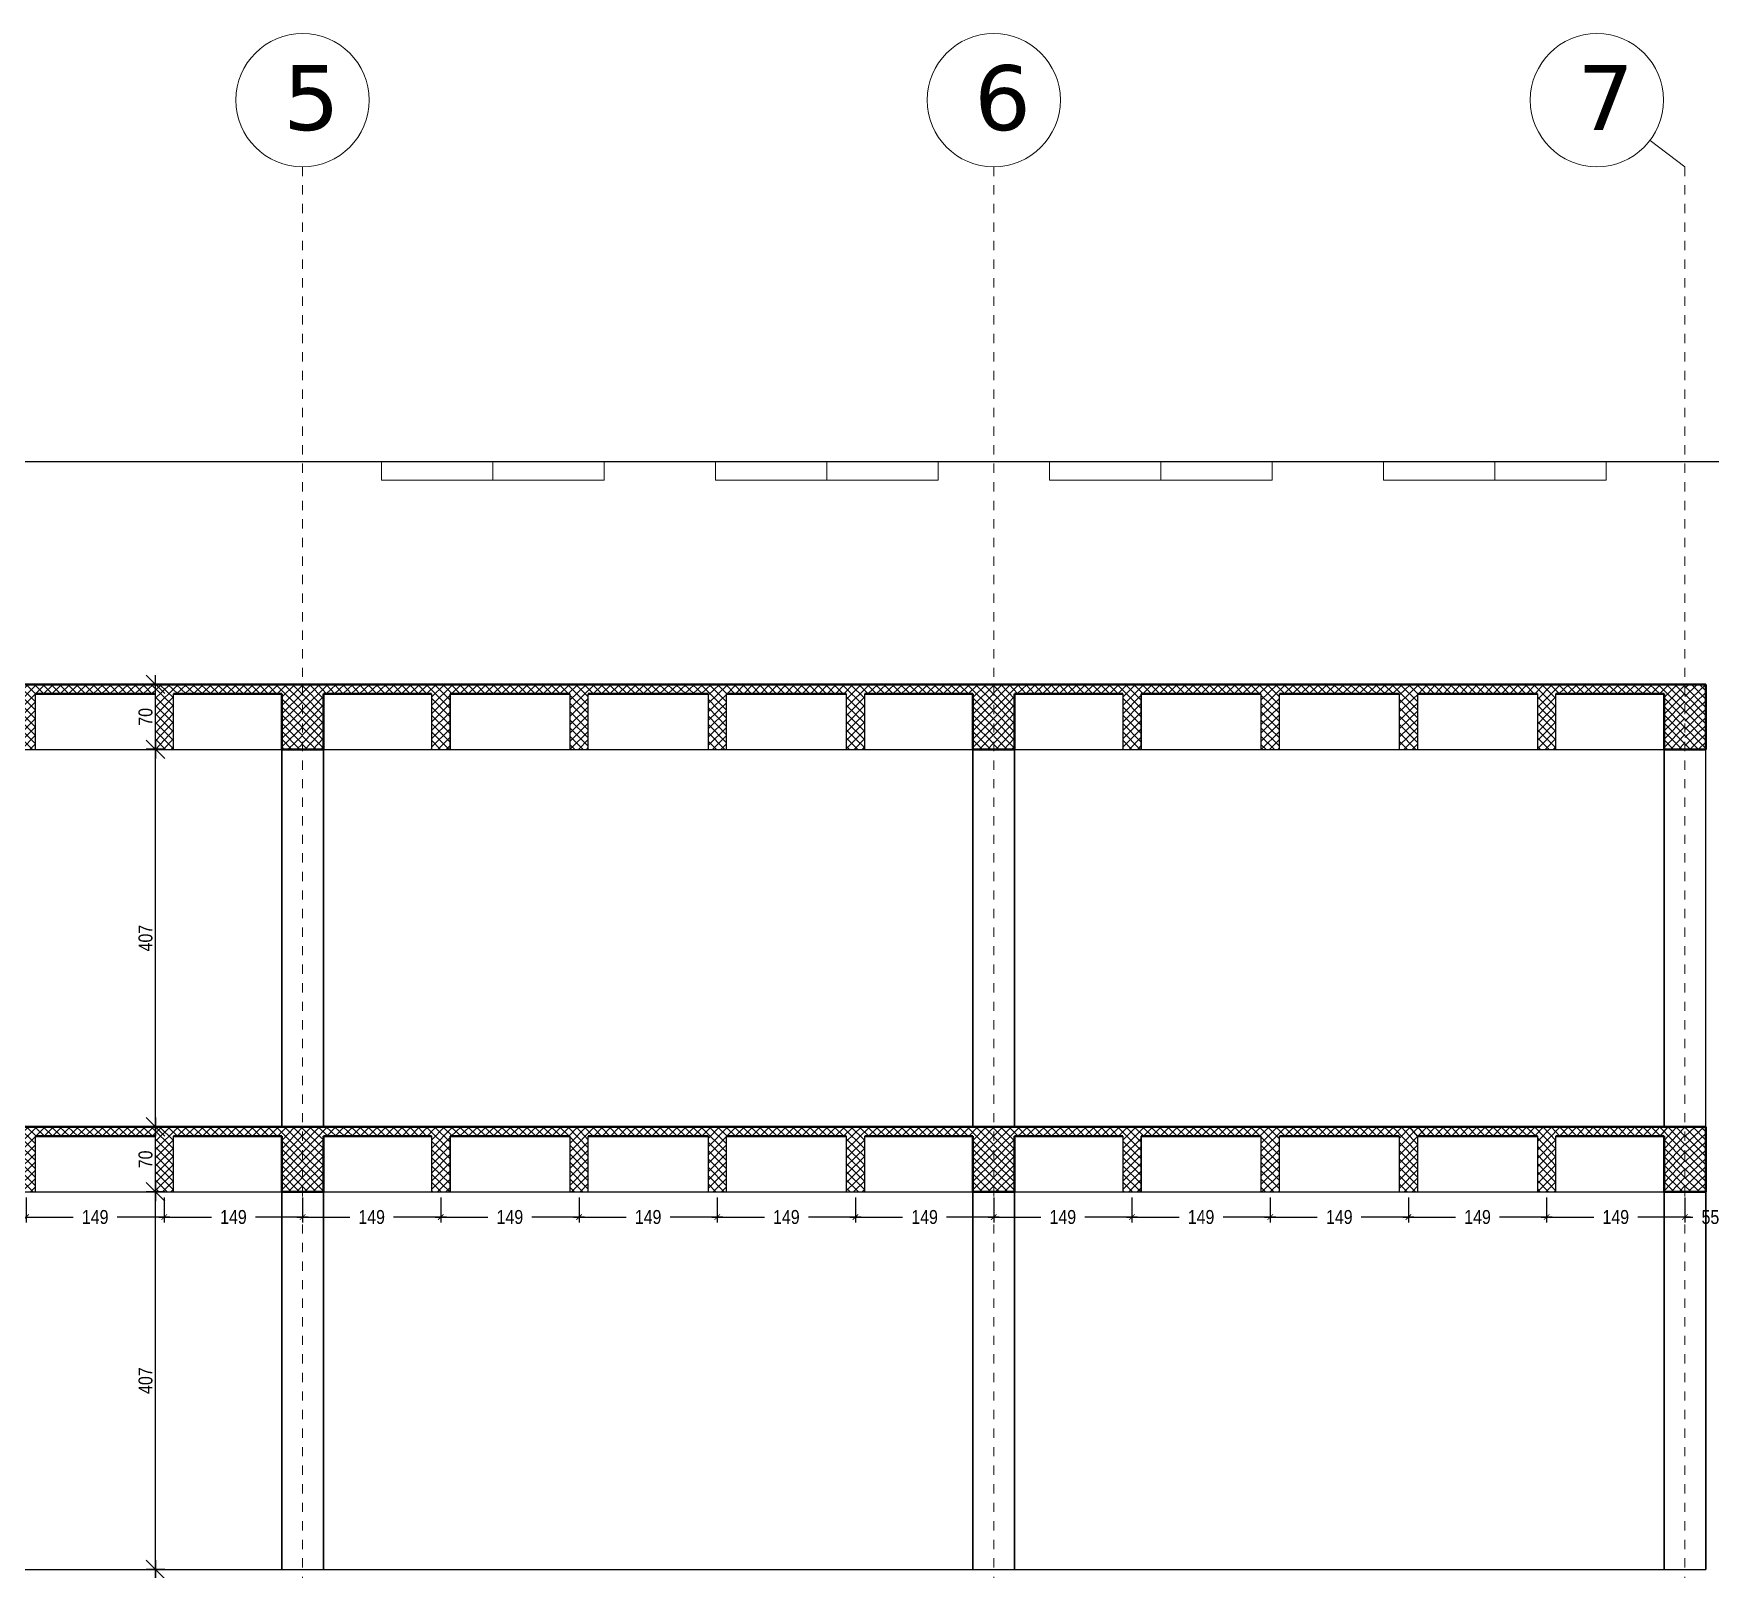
# Model space of a CAD drawing. Header units: metres. Extents: x 7509067 to 7509712, y 4726925 to 4727058.
# Drawn here: x 7509098.78 to 7509116.85, y 4726990.35 to 4727006.91 of the extents above; entities that cross this region are included whole.
import ezdxf

# ---------------------------------------------------------------- set-up
doc = ezdxf.new("R2010")
doc.units = ezdxf.units.M
doc.header["$PDMODE"] = 32
doc.header["$PDSIZE"] = 0.2
doc.linetypes.add('DASHED', pattern=[0.75, 0.5, -0.25])
for name, color, linetype, lineweight in [('Akset_Pen_No__13', 13, 'Continuous', 18), ('muri', 7, 'Continuous', 40), ('New_01 Bodrumi_Pen_No__87', 87, 'Continuous', 18), ('Spotat', 1, 'Continuous', 15)]:
    doc.layers.add(name, color=color, linetype=linetype, lineweight=lineweight)
doc.layers.add('New_01 Bodrumi_Pen_No__88', color=7, linetype='Continuous', lineweight=18, true_color=0x092600)
doc.layers.add('New_01 Bodrumi_Pen_No__89', color=7, linetype='Continuous', lineweight=18, true_color=0x172613)
doc.styles.add('Dimensionet CM', font='swissc.ttf', dxfattribs={"height": 15})
doc.styles.add('Mini shkronjat', font='simplex.shx', dxfattribs={"height": 6})
doc.dimstyles.new('Dimensionet CM', dxfattribs={"dimtxt": 10, "dimasz": 6, "dimexe": 6, "dimexo": 6, "dimgap": 10, "dimtad": 0, "dimtih": 1, "dimtoh": 1, "dimtxsty": 'Dimensionet CM', "dimblk": 'ARCHTICK', "dimcen": 1, "dimdle": 6, "dimadec": 0, "dimazin": 0, "dimtfac": 1, "dimtmove": 0, "dimatfit": 3, "dimldrblk": 'ARCHTICK', "dimfxl": 1, "dimarcsym": 0})

# ---------------------------------------------------------------- blocks, each defined once
blk = doc.blocks.new('_ArchTick')
at = {"layer": 'Spotat', "color": 0, "const_width": 0.15}
blk.add_lwpolyline([(-0.5, -0.5), (0.5, 0.5)], dxfattribs=at)
blk = doc.blocks.new('*D154')
at = {"color": 0, "lineweight": -2, "transparency": 16777216}
for p, q in [((443207.5, 129665), (443207.5, 129637.8)), ((443356.5, 129665), (443356.5, 129637.8)), ((443201.5, 129643.8), (443258.3, 129643.8)), ((443362.5, 129643.8), (443305.7, 129643.8))]:
    blk.add_line(p, q, dxfattribs=at)
at = {"layer": 'Defpoints', "color": 0, "transparency": 16777216}
for p in [(443207.5, 129671), (443356.5, 129671), (443356.5, 129643.8)]:
    blk.add_point(p, dxfattribs=at)
at = {"color": 0, "lineweight": -2, "transparency": 16777216, "xscale": 6, "yscale": 6, "zscale": 6, "rotation": 180}
blk.add_blockref('_ArchTick', (443207.5, 129643.8), dxfattribs=at)
at = {"color": 0, "lineweight": -2, "transparency": 16777216, "xscale": 6, "yscale": 6, "zscale": 6}
blk.add_blockref('_ArchTick', (443356.5, 129643.8), dxfattribs=at)
at = {"color": 0, "transparency": 16777216, "insert": (443282, 129643.8), "char_height": 15, "attachment_point": 5, "style": 'Dimensionet CM'}
blk.add_mtext('149', dxfattribs=at)
blk = doc.blocks.new('*D155')
at = {"color": 0, "lineweight": -2, "transparency": 16777216}
for p, q in [((443356.5, 129665), (443356.5, 129637.8)), ((443505.5, 129665), (443505.5, 129637.8)), ((443350.5, 129643.8), (443407.3, 129643.8)), ((443511.5, 129643.8), (443454.7, 129643.8))]:
    blk.add_line(p, q, dxfattribs=at)
at = {"layer": 'Defpoints', "color": 0, "transparency": 16777216}
for p in [(443356.5, 129671), (443505.5, 129671), (443505.5, 129643.8)]:
    blk.add_point(p, dxfattribs=at)
at = {"color": 0, "lineweight": -2, "transparency": 16777216, "xscale": 6, "yscale": 6, "zscale": 6, "rotation": 180}
blk.add_blockref('_ArchTick', (443356.5, 129643.8), dxfattribs=at)
at = {"color": 0, "lineweight": -2, "transparency": 16777216, "xscale": 6, "yscale": 6, "zscale": 6}
blk.add_blockref('_ArchTick', (443505.5, 129643.8), dxfattribs=at)
at = {"color": 0, "transparency": 16777216, "insert": (443431, 129643.8), "char_height": 15, "attachment_point": 5, "style": 'Dimensionet CM'}
blk.add_mtext('149', dxfattribs=at)
blk = doc.blocks.new('*D156')
at = {"color": 0, "lineweight": -2, "transparency": 16777216}
for p, q in [((443505.5, 129665), (443505.5, 129637.8)), ((443654.5, 129665), (443654.5, 129637.8)), ((443499.5, 129643.8), (443556.3, 129643.8)), ((443660.5, 129643.8), (443603.7, 129643.8))]:
    blk.add_line(p, q, dxfattribs=at)
at = {"layer": 'Defpoints', "color": 0, "transparency": 16777216}
for p in [(443505.5, 129671), (443654.5, 129671), (443654.5, 129643.8)]:
    blk.add_point(p, dxfattribs=at)
at = {"color": 0, "lineweight": -2, "transparency": 16777216, "xscale": 6, "yscale": 6, "zscale": 6, "rotation": 180}
blk.add_blockref('_ArchTick', (443505.5, 129643.8), dxfattribs=at)
at = {"color": 0, "lineweight": -2, "transparency": 16777216, "xscale": 6, "yscale": 6, "zscale": 6}
blk.add_blockref('_ArchTick', (443654.5, 129643.8), dxfattribs=at)
at = {"color": 0, "transparency": 16777216, "insert": (443580, 129643.8), "char_height": 15, "attachment_point": 5, "style": 'Dimensionet CM'}
blk.add_mtext('149', dxfattribs=at)
blk = doc.blocks.new('*D157')
at = {"color": 0, "lineweight": -2, "transparency": 16777216}
for p, q in [((443654.5, 129665), (443654.5, 129637.8)), ((443803.5, 129665), (443803.5, 129637.8)), ((443648.5, 129643.8), (443705.3, 129643.8)), ((443809.5, 129643.8), (443752.7, 129643.8))]:
    blk.add_line(p, q, dxfattribs=at)
at = {"layer": 'Defpoints', "color": 0, "transparency": 16777216}
for p in [(443654.5, 129671), (443803.5, 129671), (443803.5, 129643.8)]:
    blk.add_point(p, dxfattribs=at)
at = {"color": 0, "lineweight": -2, "transparency": 16777216, "xscale": 6, "yscale": 6, "zscale": 6, "rotation": 180}
blk.add_blockref('_ArchTick', (443654.5, 129643.8), dxfattribs=at)
at = {"color": 0, "lineweight": -2, "transparency": 16777216, "xscale": 6, "yscale": 6, "zscale": 6}
blk.add_blockref('_ArchTick', (443803.5, 129643.8), dxfattribs=at)
at = {"color": 0, "transparency": 16777216, "insert": (443729, 129643.8), "char_height": 15, "attachment_point": 5, "style": 'Dimensionet CM'}
blk.add_mtext('149', dxfattribs=at)
blk = doc.blocks.new('*D158')
at = {"color": 0, "lineweight": -2, "transparency": 16777216}
for p, q in [((443803.5, 129665), (443803.5, 129637.8)), ((443952.5, 129665), (443952.5, 129637.8)), ((443797.5, 129643.8), (443854.3, 129643.8)), ((443958.5, 129643.8), (443901.7, 129643.8))]:
    blk.add_line(p, q, dxfattribs=at)
at = {"layer": 'Defpoints', "color": 0, "transparency": 16777216}
for p in [(443803.5, 129671), (443952.5, 129671), (443952.5, 129643.8)]:
    blk.add_point(p, dxfattribs=at)
at = {"color": 0, "lineweight": -2, "transparency": 16777216, "xscale": 6, "yscale": 6, "zscale": 6, "rotation": 180}
blk.add_blockref('_ArchTick', (443803.5, 129643.8), dxfattribs=at)
at = {"color": 0, "lineweight": -2, "transparency": 16777216, "xscale": 6, "yscale": 6, "zscale": 6}
blk.add_blockref('_ArchTick', (443952.5, 129643.8), dxfattribs=at)
at = {"color": 0, "transparency": 16777216, "insert": (443878, 129643.8), "char_height": 15, "attachment_point": 5, "style": 'Dimensionet CM'}
blk.add_mtext('149', dxfattribs=at)
blk = doc.blocks.new('*D159')
at = {"color": 0, "lineweight": -2, "transparency": 16777216}
for p, q in [((443952.5, 129665), (443952.5, 129637.8)), ((444101.5, 129665), (444101.5, 129637.8)), ((443946.5, 129643.8), (444003.3, 129643.8)), ((444107.5, 129643.8), (444050.7, 129643.8))]:
    blk.add_line(p, q, dxfattribs=at)
at = {"layer": 'Defpoints', "color": 0, "transparency": 16777216}
for p in [(443952.5, 129671), (444101.5, 129671), (444101.5, 129643.8)]:
    blk.add_point(p, dxfattribs=at)
at = {"color": 0, "lineweight": -2, "transparency": 16777216, "xscale": 6, "yscale": 6, "zscale": 6, "rotation": 180}
blk.add_blockref('_ArchTick', (443952.5, 129643.8), dxfattribs=at)
at = {"color": 0, "lineweight": -2, "transparency": 16777216, "xscale": 6, "yscale": 6, "zscale": 6}
blk.add_blockref('_ArchTick', (444101.5, 129643.8), dxfattribs=at)
at = {"color": 0, "transparency": 16777216, "insert": (444027, 129643.8), "char_height": 15, "attachment_point": 5, "style": 'Dimensionet CM'}
blk.add_mtext('149', dxfattribs=at)
blk = doc.blocks.new('*D160')
at = {"color": 0, "lineweight": -2, "transparency": 16777216}
for p, q in [((444101.5, 129665), (444101.5, 129637.8)), ((444250.5, 129665), (444250.5, 129637.8)), ((444095.5, 129643.8), (444152.3, 129643.8)), ((444256.5, 129643.8), (444199.7, 129643.8))]:
    blk.add_line(p, q, dxfattribs=at)
at = {"layer": 'Defpoints', "color": 0, "transparency": 16777216}
for p in [(444101.5, 129671), (444250.5, 129671), (444250.5, 129643.8)]:
    blk.add_point(p, dxfattribs=at)
at = {"color": 0, "lineweight": -2, "transparency": 16777216, "xscale": 6, "yscale": 6, "zscale": 6, "rotation": 180}
blk.add_blockref('_ArchTick', (444101.5, 129643.8), dxfattribs=at)
at = {"color": 0, "lineweight": -2, "transparency": 16777216, "xscale": 6, "yscale": 6, "zscale": 6}
blk.add_blockref('_ArchTick', (444250.5, 129643.8), dxfattribs=at)
at = {"color": 0, "transparency": 16777216, "insert": (444176, 129643.8), "char_height": 15, "attachment_point": 5, "style": 'Dimensionet CM'}
blk.add_mtext('149', dxfattribs=at)
blk = doc.blocks.new('*D161')
at = {"color": 0, "lineweight": -2, "transparency": 16777216}
for p, q in [((444250.5, 129665), (444250.5, 129637.8)), ((444399.5, 129665), (444399.5, 129637.8)), ((444244.5, 129643.8), (444301.3, 129643.8)), ((444405.5, 129643.8), (444348.7, 129643.8))]:
    blk.add_line(p, q, dxfattribs=at)
at = {"layer": 'Defpoints', "color": 0, "transparency": 16777216}
for p in [(444250.5, 129671), (444399.5, 129671), (444399.5, 129643.8)]:
    blk.add_point(p, dxfattribs=at)
at = {"color": 0, "lineweight": -2, "transparency": 16777216, "xscale": 6, "yscale": 6, "zscale": 6, "rotation": 180}
blk.add_blockref('_ArchTick', (444250.5, 129643.8), dxfattribs=at)
at = {"color": 0, "lineweight": -2, "transparency": 16777216, "xscale": 6, "yscale": 6, "zscale": 6}
blk.add_blockref('_ArchTick', (444399.5, 129643.8), dxfattribs=at)
at = {"color": 0, "transparency": 16777216, "insert": (444325, 129643.8), "char_height": 15, "attachment_point": 5, "style": 'Dimensionet CM'}
blk.add_mtext('149', dxfattribs=at)
blk = doc.blocks.new('*D162')
at = {"color": 0, "lineweight": -2, "transparency": 16777216}
for p, q in [((444399.5, 129665), (444399.5, 129637.8)), ((444548.5, 129665), (444548.5, 129637.8)), ((444393.5, 129643.8), (444450.3, 129643.8)), ((444554.5, 129643.8), (444497.7, 129643.8))]:
    blk.add_line(p, q, dxfattribs=at)
at = {"layer": 'Defpoints', "color": 0, "transparency": 16777216}
for p in [(444399.5, 129671), (444548.5, 129671), (444548.5, 129643.8)]:
    blk.add_point(p, dxfattribs=at)
at = {"color": 0, "lineweight": -2, "transparency": 16777216, "xscale": 6, "yscale": 6, "zscale": 6, "rotation": 180}
blk.add_blockref('_ArchTick', (444399.5, 129643.8), dxfattribs=at)
at = {"color": 0, "lineweight": -2, "transparency": 16777216, "xscale": 6, "yscale": 6, "zscale": 6}
blk.add_blockref('_ArchTick', (444548.5, 129643.8), dxfattribs=at)
at = {"color": 0, "transparency": 16777216, "insert": (444474, 129643.8), "char_height": 15, "attachment_point": 5, "style": 'Dimensionet CM'}
blk.add_mtext('149', dxfattribs=at)
blk = doc.blocks.new('*D163')
at = {"color": 0, "lineweight": -2, "transparency": 16777216}
for p, q in [((444548.5, 129665), (444548.5, 129637.8)), ((444697.5, 129665), (444697.5, 129637.8)), ((444542.5, 129643.8), (444599.3, 129643.8)), ((444703.5, 129643.8), (444646.7, 129643.8))]:
    blk.add_line(p, q, dxfattribs=at)
at = {"layer": 'Defpoints', "color": 0, "transparency": 16777216}
for p in [(444548.5, 129671), (444697.5, 129671), (444697.5, 129643.8)]:
    blk.add_point(p, dxfattribs=at)
at = {"color": 0, "lineweight": -2, "transparency": 16777216, "xscale": 6, "yscale": 6, "zscale": 6, "rotation": 180}
blk.add_blockref('_ArchTick', (444548.5, 129643.8), dxfattribs=at)
at = {"color": 0, "lineweight": -2, "transparency": 16777216, "xscale": 6, "yscale": 6, "zscale": 6}
blk.add_blockref('_ArchTick', (444697.5, 129643.8), dxfattribs=at)
at = {"color": 0, "transparency": 16777216, "insert": (444623, 129643.8), "char_height": 15, "attachment_point": 5, "style": 'Dimensionet CM'}
blk.add_mtext('149', dxfattribs=at)
blk = doc.blocks.new('*D164')
at = {"color": 0, "lineweight": -2, "transparency": 16777216}
for p, q in [((444697.5, 129665), (444697.5, 129637.8)), ((444846.5, 129665), (444846.5, 129637.8)), ((444691.5, 129643.8), (444748.3, 129643.8)), ((444852.5, 129643.8), (444795.7, 129643.8))]:
    blk.add_line(p, q, dxfattribs=at)
at = {"layer": 'Defpoints', "color": 0, "transparency": 16777216}
for p in [(444697.5, 129671), (444846.5, 129671), (444846.5, 129643.8)]:
    blk.add_point(p, dxfattribs=at)
at = {"color": 0, "lineweight": -2, "transparency": 16777216, "xscale": 6, "yscale": 6, "zscale": 6, "rotation": 180}
blk.add_blockref('_ArchTick', (444697.5, 129643.8), dxfattribs=at)
at = {"color": 0, "lineweight": -2, "transparency": 16777216, "xscale": 6, "yscale": 6, "zscale": 6}
blk.add_blockref('_ArchTick', (444846.5, 129643.8), dxfattribs=at)
at = {"color": 0, "transparency": 16777216, "insert": (444772, 129643.8), "char_height": 15, "attachment_point": 5, "style": 'Dimensionet CM'}
blk.add_mtext('149', dxfattribs=at)
blk = doc.blocks.new('*D165')
at = {"color": 0, "lineweight": -2, "transparency": 16777216}
for p, q in [((444846.5, 129665), (444846.5, 129637.8)), ((444995.5, 129665), (444995.5, 129637.8)), ((444840.5, 129643.8), (444897.3, 129643.8)), ((445001.5, 129643.8), (444944.7, 129643.8))]:
    blk.add_line(p, q, dxfattribs=at)
at = {"layer": 'Defpoints', "color": 0, "transparency": 16777216}
for p in [(444846.5, 129671), (444995.5, 129671), (444995.5, 129643.8)]:
    blk.add_point(p, dxfattribs=at)
at = {"color": 0, "lineweight": -2, "transparency": 16777216, "xscale": 6, "yscale": 6, "zscale": 6, "rotation": 180}
blk.add_blockref('_ArchTick', (444846.5, 129643.8), dxfattribs=at)
at = {"color": 0, "lineweight": -2, "transparency": 16777216, "xscale": 6, "yscale": 6, "zscale": 6}
blk.add_blockref('_ArchTick', (444995.5, 129643.8), dxfattribs=at)
at = {"color": 0, "transparency": 16777216, "insert": (444921, 129643.8), "char_height": 15, "attachment_point": 5, "style": 'Dimensionet CM'}
blk.add_mtext('149', dxfattribs=at)
blk = doc.blocks.new('*D166')
at = {"color": 0, "lineweight": -2, "transparency": 16777216}
for p, q in [((444995.5, 129665), (444995.5, 129637.8)), ((445050.5, 129665), (445050.5, 129637.8)), ((444995.5, 129643.8), (444989.5, 129643.8)), ((444995.5, 129643.8), (445004.1, 129643.8)), ((445050.5, 129643.8), (445042, 129643.8)), ((445050.5, 129643.8), (445056.5, 129643.8))]:
    blk.add_line(p, q, dxfattribs=at)
at = {"layer": 'Defpoints', "color": 0, "transparency": 16777216}
for p in [(444995.5, 129671), (445050.5, 129671), (445050.5, 129643.8)]:
    blk.add_point(p, dxfattribs=at)
at = {"color": 0, "lineweight": -2, "transparency": 16777216, "xscale": 6, "yscale": 6, "zscale": 6}
blk.add_blockref('_ArchTick', (444995.5, 129643.8), dxfattribs=at)
at = {"color": 0, "lineweight": -2, "transparency": 16777216, "xscale": 6, "yscale": 6, "zscale": 6, "rotation": 180}
blk.add_blockref('_ArchTick', (445050.5, 129643.8), dxfattribs=at)
at = {"color": 0, "transparency": 16777216, "insert": (445023, 129643.8), "char_height": 15, "attachment_point": 5, "style": 'Dimensionet CM'}
blk.add_mtext('55', dxfattribs=at)
blk = doc.blocks.new('D')
for p, q in [((5, 5), (-5, -5)), ((-5, 0), (5, 0)), ((0, 5), (0, -5))]:
    blk.add_line(p, q)
blk = doc.blocks.new('*D123')
at = {"lineweight": -2, "transparency": 16777216}
blk.add_line((443347, 129146), (443347, 129262), dxfattribs=at)
at = {"layer": 'Defpoints', "color": 0, "transparency": 16777216}
for p in [(443347, 129264), (443483, 129264), (443483, 129144)]:
    blk.add_point(p, dxfattribs=at)
at = {"lineweight": -2, "transparency": 16777216, "xscale": 2, "yscale": 2, "zscale": 2}
for p, rotation in [((443347, 129264), 90), ((443347, 129144), 270)]:
    blk.add_blockref('D', p, dxfattribs=dict(at, rotation=rotation))
at = {"transparency": 16777216, "insert": (443336.3, 129204), "char_height": 15, "attachment_point": 5, "rotation": 90, "style": 'Dimensionet CM'}
blk.add_mtext('120', dxfattribs=at)
blk = doc.blocks.new('*D124')
at = {"lineweight": -2, "transparency": 16777216}
blk.add_line((443347, 129266), (443347, 129669), dxfattribs=at)
at = {"layer": 'Defpoints', "color": 0, "transparency": 16777216}
for p in [(443347, 129671), (443483, 129671), (443483, 129264)]:
    blk.add_point(p, dxfattribs=at)
at = {"lineweight": -2, "transparency": 16777216, "xscale": 2, "yscale": 2, "zscale": 2}
for p, rotation in [((443347, 129671), 90), ((443347, 129264), 270)]:
    blk.add_blockref('D', p, dxfattribs=dict(at, rotation=rotation))
at = {"transparency": 16777216, "insert": (443336.3, 129467.5), "char_height": 15, "attachment_point": 5, "rotation": 90, "style": 'Dimensionet CM'}
blk.add_mtext('407', dxfattribs=at)
blk = doc.blocks.new('*D125')
at = {"lineweight": -2, "transparency": 16777216}
blk.add_line((443347, 129673), (443347, 129739), dxfattribs=at)
at = {"layer": 'Defpoints', "color": 0, "transparency": 16777216}
for p in [(443347, 129741), (443483, 129741), (443483, 129671)]:
    blk.add_point(p, dxfattribs=at)
at = {"lineweight": -2, "transparency": 16777216, "xscale": 2, "yscale": 2, "zscale": 2}
for p, rotation in [((443347, 129741), 90), ((443347, 129671), 270)]:
    blk.add_blockref('D', p, dxfattribs=dict(at, rotation=rotation))
at = {"transparency": 16777216, "insert": (443336.3, 129706), "char_height": 15, "attachment_point": 5, "rotation": 90, "style": 'Dimensionet CM'}
blk.add_mtext('70', dxfattribs=at)
blk = doc.blocks.new('*D126')
at = {"lineweight": -2, "transparency": 16777216}
blk.add_line((443347, 129743), (443347, 130146), dxfattribs=at)
at = {"layer": 'Defpoints', "color": 0, "transparency": 16777216}
for p in [(443347, 130148), (443483, 130148), (443483, 129741)]:
    blk.add_point(p, dxfattribs=at)
at = {"lineweight": -2, "transparency": 16777216, "xscale": 2, "yscale": 2, "zscale": 2}
for p, rotation in [((443347, 130148), 90), ((443347, 129741), 270)]:
    blk.add_blockref('D', p, dxfattribs=dict(at, rotation=rotation))
at = {"transparency": 16777216, "insert": (443336.3, 129944.5), "char_height": 15, "attachment_point": 5, "rotation": 90, "style": 'Dimensionet CM'}
blk.add_mtext('407', dxfattribs=at)
blk = doc.blocks.new('*D127')
at = {"lineweight": -2, "transparency": 16777216}
blk.add_line((443347, 130150), (443347, 130216), dxfattribs=at)
at = {"layer": 'Defpoints', "color": 0, "transparency": 16777216}
for p in [(443347, 130218), (443483, 130218), (443483, 130148)]:
    blk.add_point(p, dxfattribs=at)
at = {"lineweight": -2, "transparency": 16777216, "xscale": 2, "yscale": 2, "zscale": 2}
for p, rotation in [((443347, 130218), 90), ((443347, 130148), 270)]:
    blk.add_blockref('D', p, dxfattribs=dict(at, rotation=rotation))
at = {"transparency": 16777216, "insert": (443336.3, 130183), "char_height": 15, "attachment_point": 5, "rotation": 90, "style": 'Dimensionet CM'}
blk.add_mtext('70', dxfattribs=at)
blk = doc.blocks.new('A$C3AEC7A1F')
h = blk.add_hatch()
h.set_pattern_fill('ANSI37', color=256, scale=2, angle=90, style=0)
h.set_pattern_definition([(135, (-132723.647, 70837.724), (-4.49012806, -4.49012806), []), (225, (-132723.647, 70837.724), (4.49012806, -4.49012806), [])])
h.paths.add_polyline_path([(3502.332, 2074.884), (2757.332, 2074.884), (2757.332, 2004.884), (2779.832, 2004.884), (2779.832, 2064.884), (2896.332, 2064.884), (2896.332, 2004.884), (2916.332, 2004.884), (2916.332, 2064.884), (3045.332, 2064.884), (3045.332, 2004.884), (3065.332, 2004.884), (3065.332, 2064.884), (3194.332, 2064.884), (3194.332, 2004.884), (3214.332, 2004.884), (3214.332, 2064.884), (3343.332, 2064.884), (3343.332, 2004.884), (3363.332, 2004.884), (3363.332, 2064.884), (3479.832, 2064.884), (3479.832, 2004.884), (3502.332, 2004.884)])
h = blk.add_hatch()
h.set_pattern_fill('ANSI37', color=256, scale=2, angle=90, style=0)
h.set_pattern_definition([(135, (-131978.647, 70837.724), (-4.49012806, -4.49012806), []), (225, (-131978.647, 70837.724), (4.49012806, -4.49012806), [])])
h.paths.add_polyline_path([(4247.332, 2074.884), (3502.332, 2074.884), (3502.332, 2004.884), (3524.832, 2004.884), (3524.832, 2064.884), (3641.332, 2064.884), (3641.332, 2004.884), (3661.332, 2004.884), (3661.332, 2064.884), (3790.332, 2064.884), (3790.332, 2004.884), (3810.332, 2004.884), (3810.332, 2064.884), (3939.332, 2064.884), (3939.332, 2004.884), (3959.332, 2004.884), (3959.332, 2064.884), (4088.332, 2064.884), (4088.332, 2004.884), (4108.332, 2004.884), (4108.332, 2064.884), (4224.832, 2064.884), (4224.832, 2004.884), (4247.332, 2004.884)])
h = blk.add_hatch()
h.set_pattern_fill('ANSI37', color=256, scale=2, angle=90, style=0)
h.set_pattern_definition([(135, (-131233.647, 70837.724), (-4.49012806, -4.49012806), []), (225, (-131233.647, 70837.724), (4.49012806, -4.49012806), [])])
h.paths.add_polyline_path([(4992.332, 2074.884), (4247.332, 2074.884), (4247.332, 2004.884), (4269.832, 2004.884), (4269.832, 2064.884), (4386.332, 2064.884), (4386.332, 2004.884), (4406.332, 2004.884), (4406.332, 2064.884), (4535.332, 2064.884), (4535.332, 2004.884), (4555.332, 2004.884), (4555.332, 2064.884), (4684.332, 2064.884), (4684.332, 2004.884), (4704.332, 2004.884), (4704.332, 2064.884), (4833.332, 2064.884), (4833.332, 2004.884), (4853.332, 2004.884), (4853.332, 2064.884), (4969.832, 2064.884), (4969.832, 2004.884), (4992.332, 2004.884)])
h = blk.add_hatch()
h.set_pattern_fill('ANSI37', color=256, scale=2, angle=90, style=0)
h.set_pattern_definition([(135, (-134213.647, 70377.724), (-4.49012806, -4.49012806), []), (225, (-134213.647, 70377.724), (4.49012806, -4.49012806), [])])
h.paths.add_polyline_path([(5014.832, 2074.884), (4992.332, 2074.884), (4992.332, 2004.884), (5014.832, 2004.884)])
h = blk.add_hatch()
h.set_pattern_fill('ANSI37', color=256, scale=2, angle=90, style=0)
h.set_pattern_definition([(135, (-133468.647, 70360.724), (-4.49012806, -4.49012806), []), (225, (-133468.647, 70360.724), (4.49012806, -4.49012806), [])])
h.paths.add_polyline_path([(3502.332, 1597.884), (3479.832, 1597.884), (3479.832, 1597.884), (2779.832, 1597.884), (2779.832, 1597.884), (2757.332, 1597.884), (2757.332, 1527.884), (2779.832, 1527.884), (2779.832, 1587.884), (2896.332, 1587.884), (2896.332, 1527.884), (2916.332, 1527.884), (2916.332, 1587.884), (3045.332, 1587.884), (3045.332, 1527.884), (3065.332, 1527.884), (3065.332, 1587.884), (3194.332, 1587.884), (3194.332, 1527.884), (3214.332, 1527.884), (3214.332, 1587.884), (3343.332, 1587.884), (3343.332, 1527.884), (3363.332, 1527.884), (3363.332, 1587.884), (3479.832, 1587.884), (3479.832, 1527.884), (3502.332, 1527.884)])
h = blk.add_hatch()
h.set_pattern_fill('ANSI37', color=256, scale=2, angle=90, style=0)
h.set_pattern_definition([(135, (-132723.647, 70360.724), (-4.49012806, -4.49012806), []), (225, (-132723.647, 70360.724), (4.49012806, -4.49012806), [])])
h.paths.add_polyline_path([(4247.332, 1597.884), (4224.832, 1597.884), (4224.832, 1597.884), (3524.832, 1597.884), (3524.832, 1597.884), (3502.332, 1597.884), (3502.332, 1527.884), (3524.832, 1527.884), (3524.832, 1587.884), (3641.332, 1587.884), (3641.332, 1527.884), (3661.332, 1527.884), (3661.332, 1587.884), (3790.332, 1587.884), (3790.332, 1527.884), (3810.332, 1527.884), (3810.332, 1587.884), (3939.332, 1587.884), (3939.332, 1527.884), (3959.332, 1527.884), (3959.332, 1587.884), (4088.332, 1587.884), (4088.332, 1527.884), (4108.332, 1527.884), (4108.332, 1587.884), (4224.832, 1587.884), (4224.832, 1527.884), (4247.332, 1527.884)])
h = blk.add_hatch()
h.set_pattern_fill('ANSI37', color=256, scale=2, angle=90, style=0)
h.set_pattern_definition([(135, (-131978.647, 70360.724), (-4.49012806, -4.49012806), []), (225, (-131978.647, 70360.724), (4.49012806, -4.49012806), [])])
h.paths.add_polyline_path([(4992.332, 1597.884), (4969.832, 1597.884), (4969.832, 1597.884), (4269.832, 1597.884), (4269.832, 1597.884), (4247.332, 1597.884), (4247.332, 1527.884), (4269.832, 1527.884), (4269.832, 1587.884), (4386.332, 1587.884), (4386.332, 1527.884), (4406.332, 1527.884), (4406.332, 1587.884), (4535.332, 1587.884), (4535.332, 1527.884), (4555.332, 1527.884), (4555.332, 1587.884), (4684.332, 1587.884), (4684.332, 1527.884), (4704.332, 1527.884), (4704.332, 1587.884), (4833.332, 1587.884), (4833.332, 1527.884), (4853.332, 1527.884), (4853.332, 1587.884), (4969.832, 1587.884), (4969.832, 1527.884), (4992.332, 1527.884)])
h = blk.add_hatch()
h.set_pattern_fill('ANSI37', color=256, scale=2, angle=90, style=0)
h.set_pattern_definition([(135, (-134213.647, 70360.724), (-4.49012806, -4.49012806), []), (225, (-134213.647, 70360.724), (4.49012806, -4.49012806), [])])
h.paths.add_polyline_path([(5014.832, 1597.884), (4992.332, 1597.884), (4992.332, 1527.884), (5014.832, 1527.884)])
for p, q in [((5714.825, 2314.884), (856.375, 2314.884)), ((856.375, 2074.884), (5014.832, 2074.884)), ((3343.332, 2064.884), (3214.332, 2064.884)), ((3479.832, 2064.884), (3363.332, 2064.884)), ((3479.832, 1597.884), (3479.832, 2064.884)), ((3479.832, 2064.884), (3479.832, 1597.884)), ((3479.832, 1597.884), (3479.832, 2064.884)), ((3641.332, 2064.884), (3524.832, 2064.884)), ((3524.832, 2064.884), (3524.832, 1597.884)), ((3524.832, 1597.884), (3524.832, 2064.884)), ((3524.832, 1597.884), (3524.832, 2064.884)), ((3641.332, 2064.884), (3641.332, 2004.884)), ((3790.332, 2064.884), (3661.332, 2064.884)), ((3661.332, 2064.884), (3661.332, 2004.884)), ((3939.332, 2064.884), (3810.332, 2064.884)), ((4088.332, 2064.884), (3959.332, 2064.884)), ((4224.832, 2064.884), (4108.332, 2064.884)), ((4224.832, 1597.884), (4224.832, 2064.884)), ((4224.832, 2064.884), (4224.832, 1597.884)), ((4224.832, 1597.884), (4224.832, 2064.884)), ((4386.332, 2064.884), (4269.832, 2064.884)), ((4269.832, 2064.884), (4269.832, 1597.884)), ((4269.832, 1597.884), (4269.832, 2064.884)), ((4269.832, 1597.884), (4269.832, 2064.884)), ((4386.332, 2064.884), (4386.332, 2004.884)), ((4535.332, 2064.884), (4406.332, 2064.884)), ((4406.332, 2064.884), (4406.332, 2004.884)), ((4684.332, 2064.884), (4555.332, 2064.884)), ((4833.332, 2064.884), (4704.332, 2064.884)), ((4969.832, 2064.884), (4853.332, 2064.884)), ((4969.832, 1597.884), (4969.832, 2064.884)), ((5014.832, 1597.884), (5014.832, 2074.884)), ((5014.832, 1597.884), (5014.832, 2074.884)), ((4969.832, 2054.884), (4969.832, 1597.884)), ((4969.832, 1597.884), (4969.832, 2054.884)), ((544.832, 2004.884), (4969.832, 2004.884)), ((2779.832, 1597.884), (3479.832, 1597.884)), ((3479.832, 1597.884), (3524.832, 1597.884)), ((3524.832, 1597.884), (4224.832, 1597.884)), ((4224.832, 1597.884), (4269.832, 1597.884)), ((4269.832, 1597.884), (4969.832, 1597.884)), ((4969.832, 1597.884), (5014.832, 1597.884)), ((3479.832, 1587.884), (3479.832, 1120.884)), ((3479.832, 1120.884), (3479.832, 1587.884)), ((3524.832, 1587.884), (3524.832, 1120.884)), ((3524.832, 1120.884), (3524.832, 1587.884)), ((3524.832, 1120.884), (3524.832, 1587.884)), ((3641.332, 1587.884), (3641.332, 1527.884)), ((3661.332, 1587.884), (3661.332, 1527.884)), ((4224.832, 1120.884), (4224.832, 1587.884)), ((4224.832, 1587.884), (4224.832, 1120.884)), ((4224.832, 1120.884), (4224.832, 1587.884)), ((4269.832, 1587.884), (4269.832, 1120.884)), ((4269.832, 1120.884), (4269.832, 1587.884)), ((4269.832, 1120.884), (4269.832, 1587.884)), ((4386.332, 1587.884), (4386.332, 1527.884)), ((4406.332, 1587.884), (4406.332, 1527.884)), ((4969.832, 1120.884), (4969.832, 1587.884)), ((4969.832, 1587.884), (4969.832, 1120.884)), ((4969.832, 1120.884), (4969.832, 1587.884)), ((5014.832, 1577.884), (5014.832, 1120.884)), ((5014.832, 1120.884), (5014.832, 1577.884)), ((5014.832, 1120.884), (5014.832, 1577.884)), ((1289.832, 1527.884), (4969.832, 1527.884)), ((2779.832, 1120.884), (3479.832, 1120.884)), ((3479.832, 1120.884), (3524.832, 1120.884)), ((3524.832, 1120.884), (4224.832, 1120.884)), ((4224.832, 1120.884), (4269.832, 1120.884)), ((4269.832, 1120.884), (4969.832, 1120.884)), ((4969.832, 1120.884), (5014.832, 1120.884))]:
    blk.add_line(p, q)
for points in [[(3194.332, 2064.884), (3194.332, 2004.884), (3214.332, 2004.884), (3214.332, 2064.884)], [(3343.332, 2064.884), (3343.332, 2004.884), (3363.332, 2004.884), (3363.332, 2064.884)], [(3641.332, 2064.884), (3641.332, 2004.884), (3661.332, 2004.884), (3661.332, 2064.884)], [(3790.332, 2064.884), (3790.332, 2004.884), (3810.332, 2004.884), (3810.332, 2064.884)], [(3939.332, 2064.884), (3939.332, 2004.884), (3959.332, 2004.884), (3959.332, 2064.884)], [(4088.332, 2064.884), (4088.332, 2004.884), (4108.332, 2004.884), (4108.332, 2064.884)], [(4386.332, 2064.884), (4386.332, 2004.884), (4406.332, 2004.884), (4406.332, 2064.884)], [(4535.332, 2064.884), (4535.332, 2004.884), (4555.332, 2004.884), (4555.332, 2064.884)], [(4684.332, 2064.884), (4684.332, 2004.884), (4704.332, 2004.884), (4704.332, 2064.884)], [(4833.332, 2064.884), (4833.332, 2004.884), (4853.332, 2004.884), (4853.332, 2064.884)], [(3194.332, 1587.884), (3194.332, 1527.884), (3214.332, 1527.884), (3214.332, 1587.884)], [(3343.332, 1587.884), (3343.332, 1527.884), (3363.332, 1527.884), (3363.332, 1587.884)], [(3641.332, 1587.884), (3641.332, 1527.884), (3661.332, 1527.884), (3661.332, 1587.884)], [(3790.332, 1587.884), (3790.332, 1527.884), (3810.332, 1527.884), (3810.332, 1587.884)], [(3939.332, 1587.884), (3939.332, 1527.884), (3959.332, 1527.884), (3959.332, 1587.884)], [(4088.332, 1587.884), (4088.332, 1527.884), (4108.332, 1527.884), (4108.332, 1587.884)], [(4386.332, 1587.884), (4386.332, 1527.884), (4406.332, 1527.884), (4406.332, 1587.884)], [(4535.332, 1587.884), (4535.332, 1527.884), (4555.332, 1527.884), (4555.332, 1587.884)], [(4684.332, 1587.884), (4684.332, 1527.884), (4704.332, 1527.884), (4704.332, 1587.884)], [(4833.332, 1587.884), (4833.332, 1527.884), (4853.332, 1527.884), (4853.332, 1587.884)]]:
    blk.add_lwpolyline(points)
at = {"layer": 'Akset_Pen_No__13', "color": 251, "ltscale": 2}
blk.add_line((4992.332, 2632.871), (4954.714, 2661.343), dxfattribs=at)
at = {"layer": 'Akset_Pen_No__13', "color": 251, "linetype": 'DASHED', "ltscale": 2}
for p, q in [((3502.332, 2632.871), (3502.332, 0)), ((4247.332, 2632.871), (4247.332, 0)), ((4992.332, 2632.871), (4992.332, 0))]:
    blk.add_line(p, q, dxfattribs=at)
at = {"layer": 'Akset_Pen_No__13', "color": 251, "ltscale": 2}
for centre in [(3502.332, 2704.677), (4247.332, 2704.677), (4897.458, 2704.677)]:
    blk.add_circle(centre, 71.805, dxfattribs=at)
at = {"layer": 'muri'}
for p, q in [((5014.832, 2074.884), (349.832, 2074.884)), ((3214.332, 2064.884), (3343.332, 2064.884)), ((3363.332, 2064.884), (3479.832, 2064.884)), ((3479.832, 2064.884), (3479.832, 2004.884)), ((3524.832, 2004.884), (3524.832, 2064.884)), ((3524.832, 2064.884), (3641.332, 2064.884)), ((3661.332, 2064.884), (3790.332, 2064.884)), ((3810.332, 2064.884), (3939.332, 2064.884)), ((3959.332, 2064.884), (4088.332, 2064.884)), ((4108.332, 2064.884), (4224.832, 2064.884)), ((4224.832, 2064.884), (4224.832, 2004.884)), ((4269.832, 2004.884), (4269.832, 2064.884)), ((4269.832, 2064.884), (4386.332, 2064.884)), ((4406.332, 2064.884), (4535.332, 2064.884)), ((4555.332, 2064.884), (4684.332, 2064.884)), ((4704.332, 2064.884), (4833.332, 2064.884)), ((4853.332, 2064.884), (4969.832, 2064.884)), ((4969.832, 2064.884), (4969.832, 2004.884)), ((5014.832, 2004.884), (5014.832, 2074.884)), ((3479.832, 2004.884), (3524.832, 2004.884)), ((4224.832, 2004.884), (4269.832, 2004.884)), ((4969.832, 2004.884), (5014.832, 2004.884)), ((5014.832, 1597.884), (349.832, 1597.884)), ((5014.832, 1527.884), (5014.832, 1597.884)), ((3343.332, 1587.884), (3214.332, 1587.884)), ((3479.832, 1587.884), (3363.332, 1587.884)), ((3479.832, 1587.884), (3479.832, 1527.884)), ((3524.832, 1527.884), (3524.832, 1587.884)), ((3641.332, 1587.884), (3524.832, 1587.884)), ((3790.332, 1587.884), (3661.332, 1587.884)), ((3939.332, 1587.884), (3810.332, 1587.884)), ((4088.332, 1587.884), (3959.332, 1587.884)), ((4224.832, 1587.884), (4108.332, 1587.884)), ((4224.832, 1587.884), (4224.832, 1527.884)), ((4269.832, 1527.884), (4269.832, 1587.884)), ((4386.332, 1587.884), (4269.832, 1587.884)), ((4535.332, 1587.884), (4406.332, 1587.884)), ((4684.332, 1587.884), (4555.332, 1587.884)), ((4833.332, 1587.884), (4704.332, 1587.884)), ((4969.832, 1587.884), (4853.332, 1587.884)), ((4969.832, 1587.884), (4969.832, 1527.884)), ((3479.832, 1527.884), (3524.832, 1527.884)), ((4224.832, 1527.884), (4269.832, 1527.884)), ((4969.832, 1527.884), (5014.832, 1527.884))]:
    blk.add_line(p, q, dxfattribs=at)
at = {"layer": 'New_01 Bodrumi_Pen_No__87', "color": 87, "linetype": 'Continuous', "lineweight": 18}
blk.add_line((856.375, 2314.884), (5714.825, 2314.884), dxfattribs=at)
at = {"layer": 'New_01 Bodrumi_Pen_No__88', "color": 98, "linetype": 'Continuous', "lineweight": 18, "true_color": 0x092600}
blk.add_line((3479.832, 1120.884), (3479.832, 1587.884), dxfattribs=at)
at = {"layer": 'New_01 Bodrumi_Pen_No__89', "color": 88, "linetype": 'Continuous', "lineweight": 18, "true_color": 0x172613}
for p, q in [((3587.328, 2314.884), (3587.328, 2294.884)), ((3707.328, 2314.884), (3707.328, 2294.884)), ((3827.328, 2314.884), (3827.328, 2294.884)), ((3947.328, 2314.884), (3947.328, 2294.884)), ((4067.328, 2314.884), (4067.328, 2294.884)), ((4187.328, 2314.884), (4187.328, 2294.884)), ((4307.328, 2314.884), (4307.328, 2294.884)), ((4427.328, 2314.884), (4427.328, 2294.884)), ((4547.328, 2314.884), (4547.328, 2294.884)), ((4667.328, 2314.884), (4667.328, 2294.884)), ((4787.328, 2314.884), (4787.328, 2294.884)), ((4907.328, 2314.884), (4907.328, 2294.884)), ((3707.328, 2294.884), (3587.328, 2294.884)), ((3827.328, 2294.884), (3707.328, 2294.884)), ((4067.328, 2294.884), (3947.328, 2294.884)), ((4187.328, 2294.884), (4067.328, 2294.884)), ((4427.328, 2294.884), (4307.328, 2294.884)), ((4547.328, 2294.884), (4427.328, 2294.884)), ((4787.328, 2294.884), (4667.328, 2294.884)), ((4907.328, 2294.884), (4787.328, 2294.884))]:
    blk.add_line(p, q, dxfattribs=at)
at = {"color": 251, "char_height": 70, "width": 119.52102, "attachment_point": 1, "style": 'Mini shkronjat'}
for s, insert in [('{\\fVerdana|b0|i0|c0|p34;5}', (3481.273, 2742.432)), ('{\\fVerdana|b0|i0|c0|p34;6}', (4226.273, 2742.432)), ('{\\fVerdana|b0|i0|c0|p34;7}', (4876.399, 2742.432))]:
    blk.add_mtext(s, dxfattribs=dict(at, insert=insert))
for base, p1, p2, picture, middle in [((3343.771, 2074.884), (3479.832, 2004.884), (3479.832, 2074.884), '*D127', (3333.081, 2039.884)), ((3343.771, 2004.884), (3479.832, 1597.884), (3479.832, 2004.884), '*D126', (3333.081, 1801.384)), ((3343.771, 1597.884), (3479.832, 1527.884), (3479.832, 1597.884), '*D125', (3333.081, 1562.884)), ((3343.771, 1527.884), (3479.832, 1120.884), (3479.832, 1527.884), '*D124', (3333.081, 1324.384)), ((3343.771, 1120.884), (3479.832, 1000.884), (3479.832, 1120.884), '*D123', (3333.062, 1060.884))]:
    dim = blk.add_linear_dim(base=base, p1=p1, p2=p2, angle=90, dimstyle='Dimensionet CM', override={"dimasz": 2, "dimgap": 3, "dimtad": 1, "dimtih": 0, "dimtoh": 0, "dimdec": 1, "dimblk": 'D', "dimse1": 1, "dimse2": 1, "dimclrd": 256, "dimclrt": 256, "dimtdec": 1, "dimtmove": 1, "dimldrblk": 'D', "dimfxl": 6})
    dim.commit()
    dim.dimension.update_dxf_attribs({"geometry": picture, "text_midpoint": middle, "insert": (-440003.203, -128143.089)})
for base, p1, p2, picture, middle in [((3353.332, 1500.758), (3204.332, 1527.884), (3353.332, 1527.884), '*D154', (3278.832, 1500.758)), ((3502.332, 1500.758), (3353.332, 1527.884), (3502.332, 1527.884), '*D155', (3427.832, 1500.758)), ((3651.332, 1500.758), (3502.332, 1527.884), (3651.332, 1527.884), '*D156', (3576.832, 1500.758)), ((3800.332, 1500.758), (3651.332, 1527.884), (3800.332, 1527.884), '*D157', (3725.832, 1500.758)), ((3949.332, 1500.758), (3800.332, 1527.884), (3949.332, 1527.884), '*D158', (3874.832, 1500.758)), ((4098.332, 1500.758), (3949.332, 1527.884), (4098.332, 1527.884), '*D159', (4023.832, 1500.758)), ((4247.332, 1500.758), (4098.332, 1527.884), (4247.332, 1527.884), '*D160', (4172.832, 1500.758)), ((4396.332, 1500.758), (4247.332, 1527.884), (4396.332, 1527.884), '*D161', (4321.832, 1500.758)), ((4545.332, 1500.758), (4396.332, 1527.884), (4545.332, 1527.884), '*D162', (4470.832, 1500.758)), ((4694.332, 1500.758), (4545.332, 1527.884), (4694.332, 1527.884), '*D163', (4619.832, 1500.758)), ((4843.332, 1500.758), (4694.332, 1527.884), (4843.332, 1527.884), '*D164', (4768.832, 1500.758)), ((4992.332, 1500.758), (4843.332, 1527.884), (4992.332, 1527.884), '*D165', (4917.832, 1500.758)), ((5047.332, 1500.758), (4992.332, 1527.884), (5047.332, 1527.884), '*D166', (5019.832, 1500.758))]:
    dim = blk.add_linear_dim(base=base, p1=p1, p2=p2, dimstyle='Dimensionet CM', override={"dimtmove": 1, "dimfxl": 6})
    dim.commit()
    dim.dimension.update_dxf_attribs({"geometry": picture, "text_midpoint": middle, "insert": (-440003.203, -128143.089)})

msp = doc.modelspace()

# ---------------------------------------------------------------- block references
at = {"color": 1, "xscale": 0.01, "yscale": 0.01, "zscale": 0.01}
msp.add_blockref('A$C3AEC7A1F', (7509066.654, 4726979.146), dxfattribs=at)

doc.saveas('drawing.dxf')
